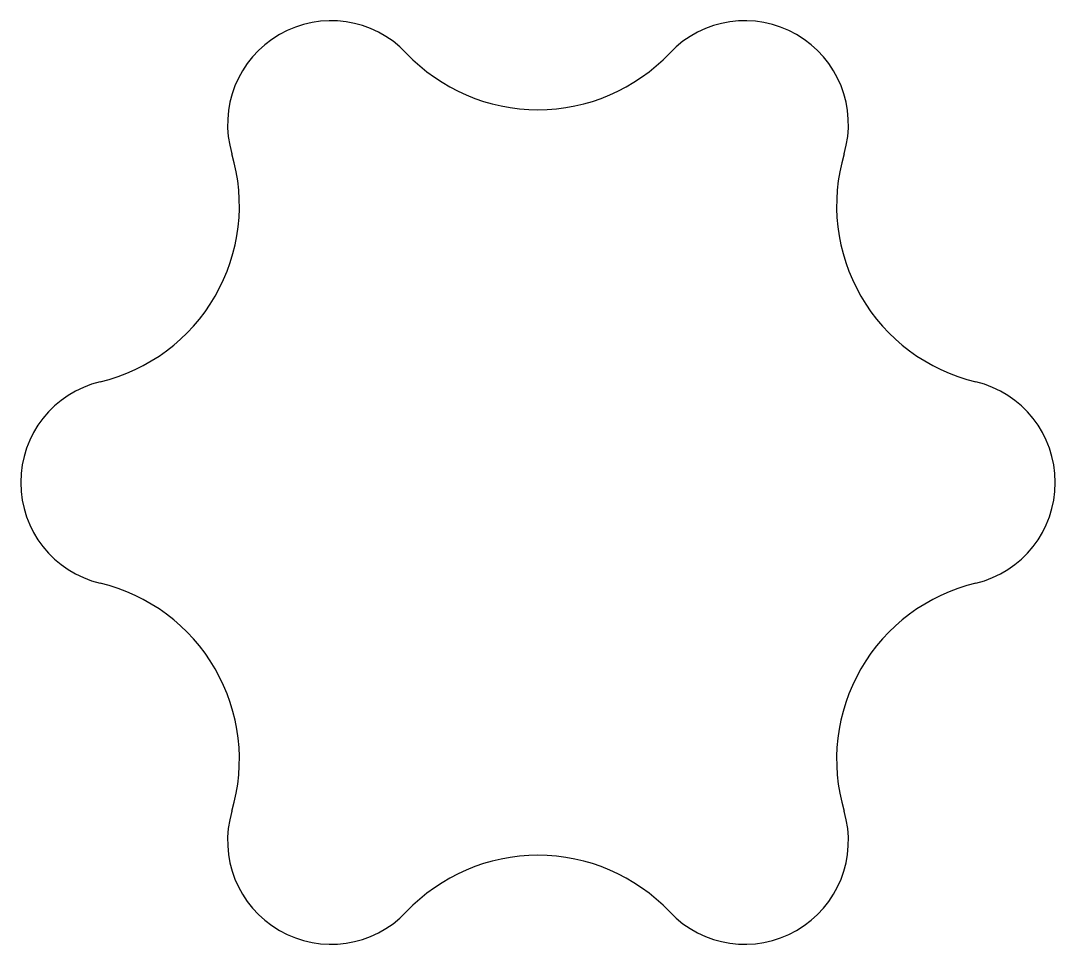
# Model space of a CAD drawing. Header units: metres. Extents: x -4.47 to 4.47, y -4 to 4.
import ezdxf

# ---------------------------------------------------------------- set-up
doc = ezdxf.new("R2010")
doc.units = ezdxf.units.M

msp = doc.modelspace()

# ---------------------------------------------------------------- linework, layer by layer
for centre, radius, start, end in [((-1.7897, 3.0999), 0.8955, 43.40132, 196.59868), ((1.7897, 3.0999), 0.8955, -16.59868, 136.59868), ((0, 4.7935), 1.5685, -136.57165, -43.42835), ((-4.1513, 2.3967), 1.5685, -76.57165, 16.57165), ((4.1513, 2.3967), 1.5685, 163.42835, 256.57165), ((-3.5795, 0), 0.8955, 103.40132, 256.59868), ((3.5795, 0), 0.8955, -76.59868, 76.59868), ((-4.1513, -2.3967), 1.5685, -16.57165, 76.57165), ((4.1513, -2.3967), 1.5685, 103.42835, 196.57165), ((-1.7897, -3.0999), 0.8955, 163.40132, 316.59868), ((1.7897, -3.0999), 0.8955, -136.59868, 16.59868), ((0, -4.7935), 1.5685, 43.42835, 136.57165)]:
    msp.add_arc(centre, radius, start, end)

doc.saveas('drawing.dxf')
